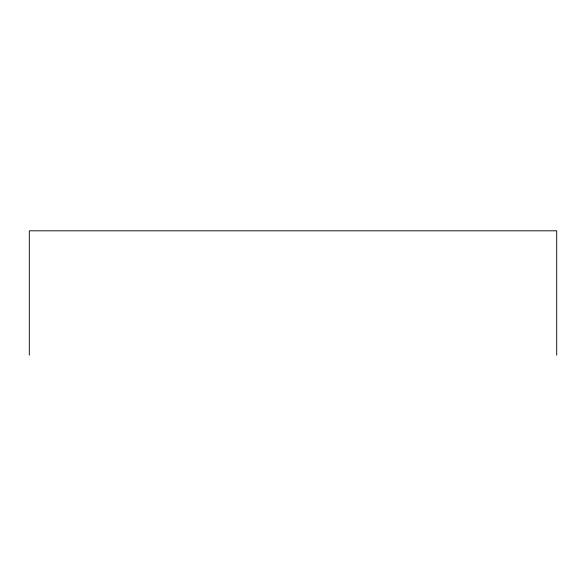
<?xml version="1.0" encoding="UTF-8"?>
<svg xmlns="http://www.w3.org/2000/svg" width="586" height="586" viewBox="0 0 586 586"><rect width="100%" height="100%" fill="white"/><g stroke="black" fill="none" stroke-linecap="round" stroke-linejoin="round"><path stroke-width="0.88" d="M556.7 355.189L556.7 230.811L29.3 230.811L29.3 355.189"/></g></svg>
